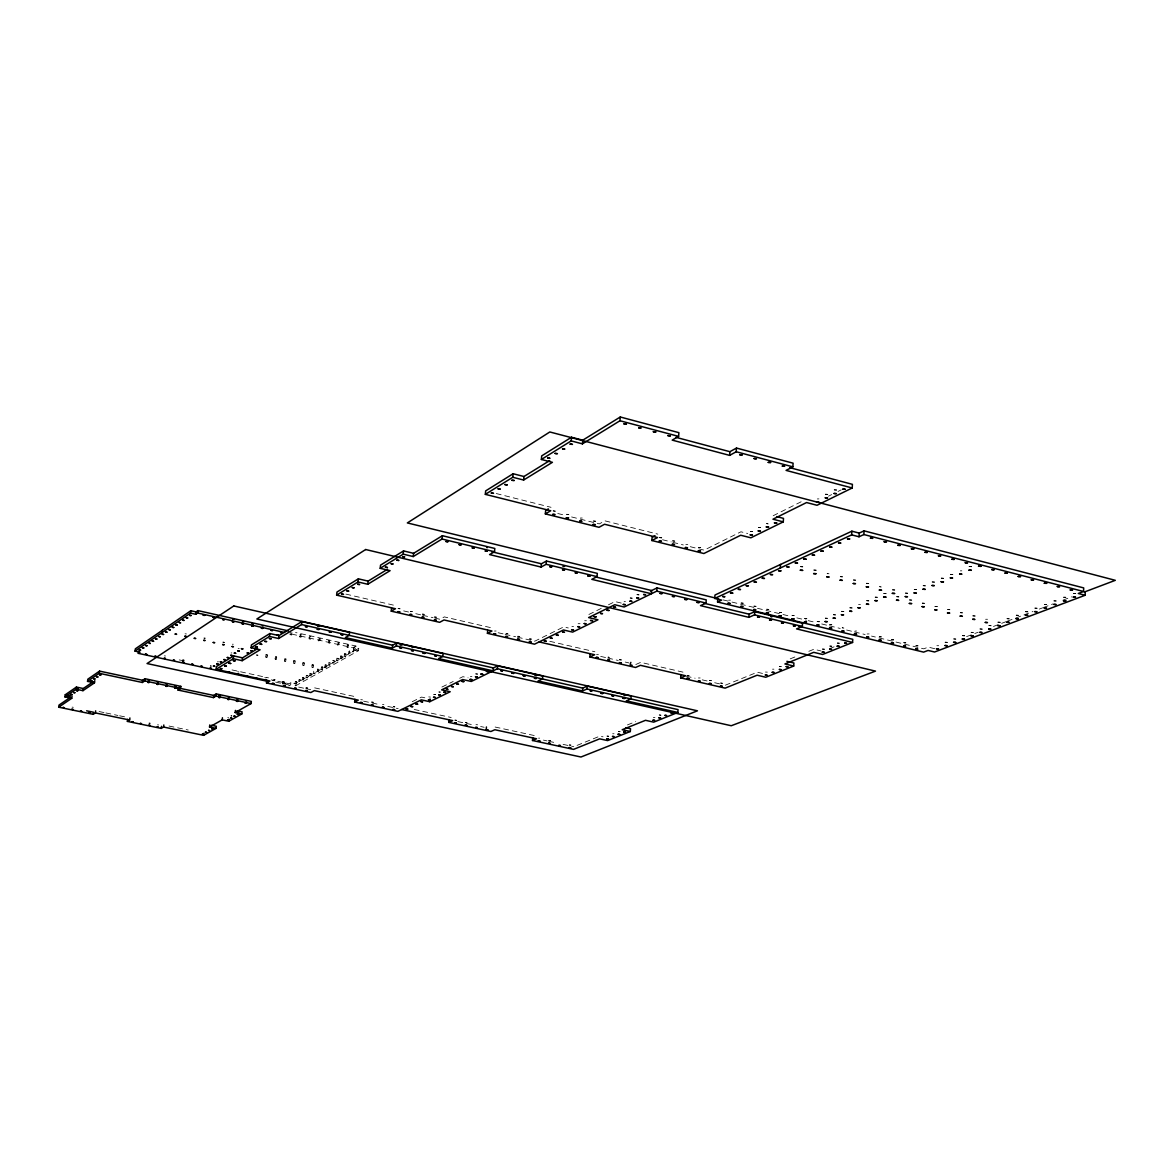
<?xml version="1.0" encoding="UTF-8"?>
<svg xmlns="http://www.w3.org/2000/svg" width="1174" height="1174" viewBox="0 0 1174 1174"><rect width="100%" height="100%" fill="white"/><g stroke="black" fill="none" stroke-linecap="round" stroke-linejoin="round"><path stroke-width="0.75" stroke-dasharray="5 3.75" d="M355.898 646.038L353.741 647.256L353.491 649.589L355.634 648.386L355.898 646.038L295.555 632.507M295.452 685.88L358.481 650.719L358.73 648.371L353.741 647.256M340.372 658.409L340.621 656.09L342.045 656.31M341.839 658.57L342.074 656.178L340.709 656.002M344.569 653.874C342.808 656.266 347.489 656.633 344.393 656.31M345.787 656.354L346.007 653.962L344.657 653.786M348.634 645.172L347.607 647.652L347.137 645.01M348.355 653.889C351.51 645.597 347.416 657.191 349.691 654.212M354.005 649.56C351.011 655.987 355.003 647.153 352.567 649.486M321.104 669.312L322.454 669.444L322.762 667.096M325.125 664.792L324.86 667.081L326.269 667.316M329.542 643.308C328.324 636.367 329.762 646.067 328.162 643.044M326.489 665.042C323.848 663.398 328.529 667.566 324.949 667.008M328.955 662.635C328.089 669.209 332.125 661.285 329.072 662.547M332.902 660.39C336.102 659.245 331.846 667.008 332.829 660.463M336.498 660.683L337.863 660.83L338.185 658.453M306.047 677.633L306.311 675.373L307.691 675.593M310.538 639.155C308.879 640.373 309.833 634.958 310.861 636.646M307.397 677.868C304.022 677.339 309.804 678.469 307.735 675.534M312.108 664.91C310.552 667.331 314.852 667.624 311.932 667.302M313.297 667.346L313.561 665.071L312.167 664.998M313.766 671.19L313.502 673.45L314.911 673.553L315.204 671.337L313.81 671.264L315.175 671.279M296.728 681.712L296.464 683.943L290.947 682.622L290.682 684.853L288.76 685.939M293.749 660.874C292.311 663.31 296.464 663.618 293.573 663.266M294.938 663.31L295.202 661.021L293.808 660.962M299.619 636.778L300.647 634.283L301.116 636.939M295.041 683.796L295.305 681.551L296.699 681.654M302.936 662.899C301.16 665.247 305.871 665.658 302.731 665.262M302.364 679.687C302.965 673.656 305.123 680.993 302.466 679.599M304.125 665.335L304.389 663.046L302.995 662.987M309.114 638.905L309.422 636.616M275.127 658.996C276.873 660.199 277.49 655.87 275.406 656.706M284.343 661.05C287.278 662.664 281.951 659.318 285.942 659.069M282.391 683.884L282.655 681.654L284.035 681.742M285.722 661.285L285.986 658.996L284.592 658.775M283.8 684.031L284.064 681.801M290.36 632.287L290.081 634.65L291.548 634.885M291.592 634.811L291.871 632.448M267.173 657.293L265.764 657.102L266.028 654.769M582.231 518.013L580.411 518.028M869.112 633.916L867.131 633.975M578.136 623.688L580.044 623.702M586.398 620.723L584.667 620.753M687.788 544.413L685.851 544.457M496.132 631.01L494.533 631.04M517.822 636.235L519.744 636.411M519.686 636.513L517.837 636.308M596.583 654.505L598.402 654.49M619.476 659.715L621.369 659.876M621.295 659.993L619.476 659.803M398.162 608.543L400.099 608.778L398.147 608.602M730.433 600.149L728.643 600.207M434.497 616.937L436.434 617.157M436.405 617.231L434.541 617.084M698.427 677.97L700.159 677.985M765.477 672.056L767.341 672.13M860.41 604.537L858.561 604.61M856.624 631.01L854.995 631.04M619.989 731.74L618.331 731.607L620.019 731.622M660.889 715.245L659.201 714.966L660.933 715.127M428.789 696.916L430.491 697.077M438.929 691.926L440.235 691.897M470.378 676.488L471.933 676.518M475.778 673.832L477.569 674.023M477.51 674.14L475.763 673.964M571.899 626.623L573.514 626.623M456.495 720.352L454.969 720.249M465.432 722.362L467.091 722.524L465.447 722.494M475.969 724.637L477.627 724.798M938.701 645.715L936.881 645.7M987.525 619.27L985.617 619.27M272.72 680.553L274.423 680.759M283.844 682.96L285.546 683.18M285.531 683.283L283.844 683.107M548.786 740.427L550.43 740.589M550.415 740.691L548.801 740.559M306.003 687.773L307.705 687.979M307.647 688.111L306.032 687.935M569.287 744.991L570.96 745.035M570.828 745.197L569.317 745.006M607.061 736.025L608.734 736.171M608.602 736.333L607.061 736.157M612.681 733.75L614.046 733.75M360.785 699.645L362.473 699.851M371.644 702.008L373.332 702.213M373.259 702.331L371.63 702.14M382.475 704.356L383.913 704.4M393.261 706.689L394.934 706.895L393.246 706.821M290.947 682.622L289.024 683.708L271.311 679.863M358.73 648.371L295.158 683.694M204.027 637.996L205.435 638.186M625.419 601.631L624.113 601.675M818.938 498.891L817.309 498.95M232.335 644.232L233.288 644.232M238.146 648.547L239.217 648.562M231.043 652.949L231.865 652.92M290.139 634.576L291.578 634.767M256.519 654.945L257.913 655.136M257.854 655.268L256.534 655.107M301.307 634.664L299.928 634.488M299.678 636.704L301.102 636.895M266.087 654.696C268.714 654.05 267.334 658.262 265.808 656.985M301.043 637.027L299.634 636.822M267.423 655.004L266.072 654.828M276.609 657.073C275.905 655.811 273.615 659.876 276.404 659.348M318.917 638.597L320.355 638.788M318.653 640.96C323.554 638.905 315.63 638.656 320.032 641.268M329.747 641.033L328.324 640.828M293.808 660.801L295.173 660.962M337.789 642.824L339.198 643M773.196 515.724L803.588 500.564M337.525 645.186C342.324 643.073 334.634 643.014 338.904 645.495M302.995 662.826L304.36 662.987M347.196 644.937L348.605 645.113M412.221 701.7L421.598 697.077L428.334 698.559M441.923 687.039L453.223 681.463M459.68 678.264L462.908 676.679L468.103 677.838M588.893 614.472L601.954 608.029M608.47 604.801L615 601.572L621.295 603.084M828.433 496.191L831.632 494.606M838.031 491.451L841.215 489.881M348.546 645.26L347.225 645.128M346.932 647.285L348.34 647.461M312.167 664.851L313.531 665.012M336.762 658.218L338.156 658.379M349.925 651.893L348.619 651.761M345.948 654.123L344.642 653.977M338.097 658.526C337.07 657.66 335.236 660.698 337.892 660.698M321.368 666.876L322.733 667.037M352.317 651.673L353.726 651.834M334.208 660.713L332.902 660.58M330.334 662.884L328.984 662.708M340.416 658.335L341.81 658.497M306.355 675.299L307.705 675.461M322.674 667.184C321.647 666.304 319.827 669.312 322.468 669.312M318.917 669.297L317.611 669.18M332.624 662.708L334.003 662.87M328.764 664.866L330.129 665.027M341.751 658.643L340.445 658.511M311.404 673.509L310.083 673.362M303.963 677.677L302.643 677.515M317.318 671.279L318.682 671.44M300.295 679.746L299.003 679.585M296.567 681.815L295.393 681.654M309.819 675.476L311.169 675.637M314.881 673.671L313.561 673.538M298.739 681.683C303.45 679.159 295.877 679.291 300.06 681.977M303.699 679.937L302.393 679.761M296.391 684.016L295.129 683.899M635.809 664.513L640.681 662.356L685.865 672.805M185.052 633.784L186.417 633.96M182.762 659.876L184.113 660.082M183.951 660.243L182.762 660.052M577.065 745.387L599.855 736.127L603.054 736.832M627.415 724.945L635.736 721.57M725.356 685.19L757.318 672.218L762.513 673.436M790.205 658.863L795.297 656.809M808.842 651.306L813.92 649.251L821.037 650.954M454.925 720.029L456.539 720.249M829.46 648.694L834.45 646.683M210.307 665.863L211.32 665.893M237.647 671.792L238.953 671.968M966.613 636.616L978.206 632.228M993.483 626.446L1006.925 621.354M1007.336 621.193L1014.189 618.595M1015.906 617.95L1022.759 615.352M1023.948 614.912L1033.047 611.463M1039.269 609.101L1042.673 607.809M1043.319 607.574L1052.902 603.95M1063.116 600.075L1071.627 596.847M961.829 570.828L960.332 570.857M264.766 677.677L266.072 677.853M149.054 723.096L150.257 723.243L149.025 723.213M273.762 679.629L275.068 679.79M274.995 679.951L273.777 679.805M157.492 724.842L158.622 724.945M283.961 681.889L282.714 681.727M282.464 683.796L283.536 683.855M772.521 669.18L773.915 669.18M231.014 715.788L231.85 715.788M227.785 717.607L228.563 717.607M72.113 707.13L73.316 707.306M538.572 738.153L539.614 738.153M295.041 685.322L295.951 685.322M828.991 573.793L827.098 573.352L827.802 573.793M164.36 655.855L165.519 655.987M881.307 587L879.531 586.56L880.295 587M609.599 657.44L608.103 657.014L608.778 657.44M843.886 628.075L842.184 627.664L843.035 628.09M768.251 523.898L766.534 523.457L767.356 523.898M440.177 692.322L438.959 692.073M211.261 666.23L210.307 666.025M231.821 716.111L231.029 715.949M204.804 638.363L204.041 638.157M99.086 711.547L104.222 712.603M105.924 712.956L117.914 715.45M119.631 715.802L124.767 716.859M169.041 726.046L188.207 730.023M232.041 669.928L268.479 677.838M314.661 687.861L356.808 697.004M414.217 709.478L451.168 717.49M495.12 727.029L536.797 736.083M179.27 659.905L184.567 661.05M275.67 682.109L289.861 685.176M298.724 687.098L304.051 688.258M305.827 688.639L311.139 689.784M363.573 701.142L379.143 704.517M387.787 706.396L398.162 708.641M457.845 721.57L473.621 724.989M480.636 726.515L484.143 727.278M543.445 740.119L547.025 740.897M548.801 741.278L554.157 742.452M563.094 744.375L573.807 746.708M291.724 634.077L355.634 648.386M353.491 649.589L358.481 650.719M403.68 610.906L408.875 612.094M415.787 613.694L420.967 614.897M422.699 615.293L433.074 617.685M434.806 618.082L439.986 619.285L444.33 616.908L492.2 627.987M498.172 632.727L503.411 633.931M505.158 634.342L515.621 636.748M517.352 637.159L534.801 641.18L563.711 626.901L568.304 627.973M600.677 656.398L605.945 657.616M607.706 658.027L618.243 660.463M625.272 662.077L628.794 662.884M686.218 676.151L695.111 678.205M702.228 679.849L707.57 681.081M714.673 682.725L720.014 683.958M345.89 594.117L395.799 605.667M549.799 641.312L594.88 651.746M934.695 648.694L928.238 647.123L923.762 648.826L871.534 636.088M723.111 599.899L730.199 601.631M731.974 602.071L790.498 616.335M796.838 617.876L806.45 620.224M808.226 620.65L815.314 622.381M821.727 623.952L827.743 625.419M829.519 625.845L840.188 628.442M846.63 630.012L852.632 631.48M854.423 631.92L865.091 634.518M557.767 513.493L564.694 515.225M571.621 516.956L578.547 518.688M580.279 519.128L599.312 523.898L604.859 520.83L657.822 534.141M662.518 539.732L671.19 541.904M672.922 542.344L683.312 544.956M690.253 546.688L704.121 550.166L740.955 531.793L747.721 533.524M496.279 493.55L551.032 507.315M217.322 661.857L218.511 661.798M653.316 717.593L654.945 717.534M1007.028 618.727L1009.302 618.845L1007.057 618.669M1016.229 615.235L1018.504 615.337L1016.258 615.176M1025.504 611.713L1027.793 611.815L1025.504 611.713M1034.881 608.147L1037.185 608.249L1034.925 608.073M741.117 603.04L743.318 603.216L741.161 602.981M1044.361 604.551L1046.68 604.61L1044.361 604.551M750.45 531.44L752.695 531.602L750.465 531.396M1053.929 600.912L1056.262 600.985L1053.944 600.868M753.928 606.166L756.115 606.342L753.943 606.136M758.448 527.464L760.708 527.64L758.492 527.39M1063.585 597.243L1065.933 597.302L1063.6 597.199M766.681 609.277L768.867 609.453L766.754 609.189M1073.359 593.53L1075.722 593.589L1073.359 593.53M779.389 612.373L781.561 612.549L779.419 612.314M792.039 615.469L794.226 615.602L792.083 615.396M800.551 566.704L802.855 566.851L800.595 566.646M310.024 673.289C309.026 679.761 313.311 671.968 310.083 673.216M317.523 669.063C316.51 675.564 320.825 667.801 317.611 668.989M804.645 618.537L806.817 618.683L804.645 618.537M813.846 570.05L816.15 570.197L813.846 570.05M825.454 494.239L827.817 494.386L825.469 494.21M834.23 489.896L836.607 490.028L834.23 489.896M817.207 621.604L819.379 621.736L817.207 621.604M825.293 618.199L827.479 618.331L825.307 618.155M822.431 649.075L824.427 649.207L822.431 649.075M553.159 510.939L555.375 511.189L553.233 510.851M829.71 624.656L831.882 624.788L829.754 624.597M833.408 614.765L835.609 614.912L833.452 614.706M829.842 646.082L831.852 646.214L829.871 646.023M840.276 576.713L842.565 576.845L840.32 576.639M841.597 611.316L843.812 611.449L841.597 611.316M837.311 643.073L839.322 643.191L837.311 643.073M566.646 514.329L568.862 514.535L566.66 514.285M853.41 580.015L855.699 580.161L853.425 579.985M849.873 607.824L852.089 607.971L849.873 607.824M866.485 583.317L868.775 583.449L866.529 583.243M866.661 600.75L868.907 600.883L866.706 600.677M593.442 521.051L595.658 521.256L593.486 520.977M875.188 597.155L877.448 597.287L875.202 597.111M883.787 593.516L886.062 593.662L883.787 593.516M879.267 636.748L881.425 636.88L879.282 636.719M892.489 589.862L894.764 589.994L892.489 589.862M896.672 596.759L898.932 596.891L896.716 596.686M891.536 639.742L893.693 639.874L891.536 639.742M905.418 593.105L907.693 593.252L905.433 593.075M909.498 599.973L911.758 600.105L909.512 599.929M914.238 589.436L916.527 589.568L914.267 589.392M903.76 642.721L905.917 642.868L903.789 642.692M923.16 585.709L925.464 585.855L923.204 585.65M922.265 603.172L924.525 603.319L922.324 603.113M630.233 598.006L632.272 598.197L630.247 597.977M915.94 645.7L918.097 645.832L915.999 645.641M932.171 581.966L934.489 582.099L932.171 581.966M637.012 594.675L639.067 594.866L637.056 594.616M941.269 578.166L943.602 578.312L941.284 578.136M934.988 606.371L937.248 606.503L934.988 606.371M659.539 537.633L661.74 537.839L659.539 537.633M950.47 574.335L952.804 574.482L950.47 574.335M947.667 609.541L949.913 609.688L947.712 609.482M672.614 540.906L674.801 541.111L672.629 540.876M945.143 642.222L947.315 642.354L945.143 642.222M969.137 566.558L971.514 566.69L969.137 566.558M960.288 612.711L962.533 612.857L960.303 612.681M953.728 638.949L955.915 639.096L953.758 638.92M962.401 635.662L964.602 635.794L962.401 635.662M972.864 615.866L975.11 616.012L972.864 615.866M698.589 547.422L700.761 547.627L698.603 547.392M971.162 632.331L973.363 632.478L971.177 632.302M979.996 628.971L982.212 629.117L979.996 628.971M988.919 625.581L991.149 625.727L988.978 625.522M997.944 622.161L1000.189 622.293L997.944 622.161M779.36 666.45L781.282 666.641L779.404 666.406M506.053 633.476L507.96 633.711L506.111 633.432M529.577 638.92L531.484 639.126L529.606 638.891M410.328 611.331L412.25 611.595L410.328 611.331M422.449 614.119L424.372 614.369L422.479 614.105M687.274 675.358L689.138 675.534L687.304 675.343M709.566 680.509L711.429 680.685L709.595 680.494M720.66 683.077L722.509 683.312L720.719 683.033M433.866 694.406L435.569 694.612L433.866 694.406M222.957 642.149L224.337 642.354L222.957 642.149"/><path stroke-width="1.5" d="M1085.246 591.696L1085.143 595.262L1078.29 593.486L1083.573 591.491L1083.69 587.91L864.064 530.853L859.221 533.099L851.869 531.191L714.966 595.027L714.731 598.432L721.628 600.119L717.549 601.998L717.798 598.608M786.888 661.344L793.903 663.002L793.712 666.04L784.936 663.97L813.743 652.333L822.622 654.461L852.573 642.457L852.75 639.316L798.511 626.168M714.731 598.432L851.664 534.874L859.016 536.767L859.221 533.099M859.016 536.767L863.859 534.537L864.064 530.853M776.63 516.604L783.498 518.38L783.263 521.872L772.976 519.216L806.567 502.545L817.031 505.275L852.207 487.988L852.412 484.348L789.794 467.663M851.664 534.874L851.869 531.191M852.573 642.457L796.574 628.897L802.341 626.461L802.532 623.291L754.735 611.669L749.1 614.178L704.18 603.275M780.314 567.996L780.534 564.459M852.207 487.988L786.081 470.392L792.861 466.856L793.096 463.187L736.48 448.057L729.89 451.697L675.96 437.33M650.499 591.094L657.014 587.91L706.234 599.87L706 603.084L700.496 605.637L748.88 617.348L749.1 614.178M748.88 617.348L754.53 614.853L754.735 611.669M549.711 460.604L523.956 476.512L513.111 473.738L485.669 490.893L485.332 494.357L512.774 477.275L523.633 480.034L552.411 462.321L541.375 459.474L541.698 455.879L571.518 437.242L582.744 440.191L620.283 416.99L678.895 432.663L678.601 436.39L672.203 440.118L729.626 455.38L729.89 451.697M729.626 455.38L736.23 451.755L736.48 448.057M625.669 727.689L630.526 728.761L630.306 731.505L622.205 729.714L645.509 720.308L653.698 722.142L677.853 712.457L678.058 709.624L587 688.977L582.465 690.972L538.074 680.979L542.476 678.939L542.74 676.033L497.659 665.849L492.757 668.241M793.712 666.04L765.786 677.237L757.127 675.211L725.15 688.125L680.671 677.868L680.891 674.918M487.724 630.306L487.43 633.329L534.522 644.188L563.447 629.968L572.633 632.111L597.948 619.784L588.629 617.583L614.736 604.742L624.186 607.002L656.765 591.138L657.014 587.91M630.673 665.276C635.163 664.822 628.09 667.61 630.864 662.356M783.263 521.872L750.861 537.809L740.721 535.241L703.872 553.526L651.864 540.524L652.128 537.134L654.975 535.638M541.375 459.474L571.195 440.91L582.421 443.86L619.975 420.747L620.283 416.99M582.465 690.972L582.715 688.111L587.235 686.1L631.157 696.035L630.922 698.897L626.3 700.849L677.853 712.457M587 688.977L587.235 686.1M680.671 677.868L685.645 675.769L640.446 665.32L635.574 667.478L589.876 656.941L590.126 653.962M595.6 576.948L651.643 590.537L651.394 593.75L591.828 579.34L597.038 576.639L597.317 573.382L546.453 561.025L541.39 563.784L491.686 551.736M582.421 443.86L582.744 440.191M630.306 731.505L607.633 740.589L599.635 738.842L573.572 749.379L532.497 740.486L532.732 737.8M571.195 440.91L571.518 437.242M651.864 540.524L657.557 537.545L604.566 524.25L599.019 527.302L545.338 513.889L545.661 510.455L548.346 508.885M387.449 569.287L368.108 581.115L358.363 578.841L336.967 592.048L336.615 595.145L358.011 581.981L367.755 584.256L390.091 570.667L380.2 568.319L380.537 565.134L403.548 550.914L413.6 553.321L442.393 535.711L494.826 548.463L494.503 551.751L489.587 554.583L541.097 567.057L541.39 563.784M541.097 567.057L546.159 564.298L546.453 561.025M486.432 726.955L486.227 729.758L487.856 729.89M512.774 477.275L513.111 473.738M354.93 699.278L354.621 702.023L397.883 711.371L421.319 699.851L429.743 701.7L450.185 691.735L441.644 689.857L462.629 679.541L471.288 681.463L497.38 668.754L497.659 665.849M523.633 480.034L523.956 476.512M532.497 740.486L536.547 738.769L494.87 729.744L490.908 731.49L448.806 722.392L449.07 719.677M429.743 701.7L430.022 698.926M380.2 568.319L403.21 554.157L413.248 556.564L442.055 539.027L442.393 535.711M413.248 556.564L413.6 553.321M487.43 633.329L491.906 631.01L444.021 619.96L439.678 622.323L391.25 611.155L391.588 608.103M392.292 648.151L392.6 645.216L396.636 643L443.068 653.507L442.774 656.427L438.606 658.585L493.08 670.853L493.359 667.947L396.328 645.949L392.292 648.151L345.347 637.57L349.25 635.325L349.588 632.36L301.879 621.574L278.972 635.589L269.829 633.549L251.441 644.908L251.089 647.784L260.1 649.78L242.196 660.683L233.303 658.731L216.075 669.327L216.427 666.538L233.655 655.899L242.534 657.851L257.473 648.723M403.21 554.157L403.548 550.914M396.328 645.949L396.636 643M367.755 584.256L368.108 581.115M358.011 581.981L358.363 578.841M251.089 647.784L269.477 636.469L278.62 638.509L301.542 624.553L301.879 621.574M269.477 636.469L269.829 633.549M354.621 702.023L358.261 700.144L314.353 690.62L310.831 692.543L266.483 682.945L266.806 680.186M278.62 638.509L278.972 635.589M209.779 724.93L209.53 727.014L222.194 719.867L228.783 721.247L241.829 713.939L242.079 711.811L237.089 710.754M235.416 710.402L235.167 712.545L251.06 703.564L251.324 701.392L216.251 693.907L213.712 695.419L144.74 680.92L142.347 682.476L99.262 673.304L87.536 681.36L87.845 679.188L99.555 671.117L142.641 680.289L145.033 678.733L180.811 686.364L180.532 688.551L178.066 690.063L178.345 687.891L180.811 686.364M233.303 658.731L233.655 655.899M228.783 721.247L229.047 719.134M242.196 660.683L242.534 657.851M178.066 690.063L213.433 697.591L213.712 695.419M213.433 697.591L215.972 696.094L216.251 693.907M127.672 719.31L127.394 721.394L161.249 728.394L163.553 727.044L203.616 735.335L216.045 728.379L216.31 726.28L211.423 725.268M222.194 719.867L222.444 717.754M203.616 735.335L203.88 733.266M190.804 610.744L135.348 648.84L135.039 651.115L190.496 613.122L190.804 610.744L196.029 611.903L197.936 610.612L288.452 630.908M190.496 613.122L195.735 614.296L196.029 611.903M195.735 614.296L197.643 613.004L197.936 610.612M161.249 728.394L161.528 726.324M163.553 727.044L163.817 724.96M162.012 632.639L162.32 630.321M267.496 681.331L138.327 653.36L138.62 651.086M127.394 721.394L129.624 720.014L129.903 717.93M142.347 682.476L142.641 680.289M144.74 680.92L145.033 678.733M93.348 681.639L83.281 688.522L76.413 687.069L65.26 694.759L64.952 696.886L76.105 689.226L82.972 690.664L94.478 682.828L94.786 680.656M70.601 697.165L58.994 705.09L58.7 707.188L93.216 714.32L93.494 712.236L86.597 710.813M99.262 673.304L99.555 671.117M93.216 714.32L95.373 712.926L95.652 710.828M58.7 707.188L71.746 698.31L72.04 696.182M76.105 689.226L76.413 687.069M82.972 690.664L83.281 688.522M781.033 669.723L779.184 669.444L781.092 669.62M556.403 635.119L558.354 635.31M558.34 635.369L556.403 635.178M607.794 660.052L609.688 660.214L607.809 660.14M621.105 662.928L619.27 662.65L621.134 662.855M399.688 611.933L397.825 611.654L399.776 611.845M409.99 614.398L411.942 614.618L409.99 614.486M436.112 620.166L434.175 620.033L436.126 620.195M699.998 681.184L698.207 680.92L700.086 681.067M423.095 653.111L424.944 653.346M772.199 672.379L774.121 672.423L772.184 672.32M260.129 644.13L261.963 644.35L260.144 644.232M536.503 675.637L534.801 675.299M534.449 678.249L536.269 678.425M266.542 641.62L264.722 641.386L266.571 641.532M269.36 638.539L271.223 638.685M536.18 678.557L534.434 678.323M271.179 638.773L269.433 638.612M307.162 626.755L305.284 626.623L307.177 626.784M317.596 626.285L319.255 626.329M317.259 629.249L319.123 629.484L317.259 629.352M331.024 632.243L329.16 632.008L331.039 632.17M591.755 691.09L590.052 690.796L591.857 690.958M601.059 693.276L602.864 693.452M602.761 693.585L601.117 693.423M612.036 695.742L613.826 695.991L612.036 695.844M622.983 698.222L624.773 698.354M624.744 698.486L623.027 698.369M623.79 731.93L625.507 732.077L623.834 732.077M411.502 650.499L413.336 650.719M413.292 650.822L411.472 650.601M652.979 720.19L654.725 720.337L653.023 720.337M658.952 717.784L660.713 717.93L658.996 717.93M671.058 712.926L672.819 713.073M672.79 713.19L671.088 713.073M410.973 706.425L412.676 706.616M407.745 709.125L406.116 708.964M412.661 706.704L410.973 706.543M428.495 699.689L430.227 699.88M433.558 697.224L435.29 697.4L433.544 697.312M430.124 700.027L428.495 699.807M438.65 694.729L440.397 694.92M440.353 695.023L438.68 694.876M462.072 681.36L463.847 681.551M463.833 681.654L462.072 681.492M470.099 679.35L471.889 679.541M475.499 676.708L477.29 676.899M471.772 679.687L470.099 679.467M477.231 677.016L475.485 676.826M454.602 722.788L456.26 722.935M456.172 723.096L454.617 722.92M220.374 668.52L222.121 668.754L220.389 668.666M224.66 665.893L226.406 666.128M233.318 660.58L235.079 660.815M226.347 666.245L224.704 666.069M234.947 660.962L233.333 660.727M475.705 727.352L477.363 727.498M477.26 727.66L475.719 727.484M486.212 729.626L487.856 729.773M138.327 653.36L140.029 652.201L135.039 651.115M272.383 683.327L274.085 683.532M274.041 683.664L272.397 683.459M283.521 685.733L285.223 685.939M285.179 686.071L283.506 685.851M294.615 688.14L296.318 688.346M296.274 688.478L294.659 688.302M548.552 743.113L550.195 743.274L548.552 743.245M305.68 690.532L307.383 690.738L305.68 690.664M558.839 745.343L560.482 745.49M560.365 745.651L558.839 745.461M569.082 747.559L570.725 747.706M570.681 747.838L569.082 747.691M606.841 738.74L608.514 738.901M608.455 739.018L606.87 738.886M618.111 734.205L619.799 734.366M619.769 734.469L618.082 734.308M360.491 702.39L362.179 702.595M362.12 702.727L360.506 702.551M372.892 705.104L371.322 704.855L373.038 704.943M189.762 615.352L191.23 615.543L189.762 615.499M172.343 627.254L173.781 627.444M545.338 513.889L550.723 510.749L485.332 494.357M383.795 707.408L382.137 707.188L383.854 707.291M173.737 627.576L172.329 627.371M203.205 615.103L204.672 615.308M204.643 615.425L203.234 615.279M266.483 682.945L269.888 680.993L216.075 669.327M391.25 611.155L395.462 608.734L336.615 595.145M392.967 709.419L394.64 709.624M394.581 709.742L392.982 709.58M212.978 617.289L214.431 617.495M214.372 617.627L212.964 617.436M406.101 708.803L407.789 709.008M222.708 619.476L224.161 619.667M224.117 619.813L222.708 619.623M194.238 638.216L195.662 638.407M195.53 638.568L194.268 638.377M232.716 619.27L233.817 619.285M232.423 621.648L233.875 621.838M233.817 621.985L232.408 621.794M203.733 640.314L205.142 640.505L203.704 640.432M213.198 642.398L214.607 642.589M214.548 642.721L213.213 642.56M251.764 625.977L253.217 626.182L251.75 626.124M222.634 644.482L224.043 644.673M223.985 644.79L222.649 644.643M261.406 628.134L262.844 628.325M262.785 628.472L261.406 628.31M271.003 630.291L272.456 630.482M272.383 630.614L271.018 630.453M241.448 648.62L242.857 648.811M237.852 650.851L239.261 651.027M234.301 653.052L235.695 653.243M230.764 655.239L232.158 655.43M242.798 648.943L241.433 648.752M239.203 651.159L237.911 651.027M235.636 653.36L234.316 653.214M232.026 655.576L230.75 655.386M280.586 632.434L282.024 632.625L280.542 632.551M276.756 634.782L278.194 634.973M278.047 635.134L276.756 634.943M254.435 648.459L255.33 648.43M250.81 650.689L252.219 650.88M247.2 652.905L248.595 653.082M255.815 648.767L254.42 648.591M252.161 650.998L250.825 650.851M248.536 653.214L247.171 653.008M562.918 566.396L564.577 566.44M448.806 722.392L452.665 720.601L401.625 709.536M589.876 656.941L594.631 654.74L539.13 641.929M424.812 653.478L423.08 653.214M168.968 629.572L170.362 629.778M165.578 631.876L166.972 632.096M170.201 629.939L168.939 629.719M162.203 634.18L163.597 634.386M166.899 632.228L165.519 632.008M163.553 634.518L162.173 634.342M155.526 638.744L156.92 638.949M160.178 636.822L158.813 636.601L160.251 636.675M152.224 641.004L153.618 641.195M156.846 639.096L155.54 638.92M153.545 641.342L152.209 641.151M150.301 643.425L148.951 643.235L150.331 643.44M142.45 647.681L143.83 647.872M146.911 645.832L145.649 645.597L147.073 645.671M175.205 634.004L176.599 634.209M143.756 648.019L142.406 647.799M176.438 634.386L175.175 634.165M140.528 650.22L139.192 650L140.601 650.073M185.976 636.484L184.7 636.235L186.138 636.308M145.415 654.109L146.765 654.3M146.691 654.446L145.371 654.226M99.555 674.683L100.861 674.874M96.591 676.708L97.912 676.899M100.803 675.006L99.599 674.874M93.671 678.719L94.977 678.91M97.882 677.016L96.561 676.826M90.75 680.729L92.056 680.92M94.947 679.027L93.626 678.836M91.998 681.037L90.809 680.905M156.025 656.442L154.675 656.251L156.069 656.325M76.442 690.532L77.719 690.723M73.624 692.469L74.901 692.645M77.689 690.84L76.457 690.694M74.857 692.777L73.654 692.616M165.27 658.467L163.949 658.262L165.343 658.335M148.056 680.069L149.377 680.26M191.685 664.132L193.035 664.337L191.685 664.293M147.777 682.255L149.083 682.446M148.937 682.593L147.748 682.402M200.871 666.128L202.207 666.318M202.133 666.45L200.871 666.289M227.272 657.411L228.637 657.616M228.548 657.748L227.272 657.587M220.316 661.725L221.681 661.916M216.867 663.868L218.232 664.058M221.593 662.063L220.286 661.872M213.448 665.981L214.798 666.186L213.419 666.128M218.144 664.191L216.838 664M210.029 668.109L211.364 668.299M165.681 686.071L166.972 686.247M211.291 668.432L210.029 668.27M166.913 686.394L165.725 686.247M176.115 686.1L174.911 685.777L176.173 685.954M219.171 670.09L220.492 670.266M174.603 687.979L175.88 688.14M220.418 670.413L219.186 670.266M175.836 688.287L174.632 688.155M229.576 672.218L228.27 672.056L229.59 672.232M237.368 674.037L238.689 674.199M238.615 674.36L237.383 674.214M246.437 675.989L247.743 676.165M247.67 676.327L246.423 676.151M1084.453 591.99L1115.3 580.323L549.814 431.973L407.349 522.929L718.576 598.799M255.477 677.956L256.783 678.132M256.754 678.264L255.433 678.088M1085.143 595.262L934.548 652.01L928.076 650.44L923.615 652.128L717.549 601.998M219.142 695.213L220.418 695.39M220.286 695.551L219.112 695.36M264.502 679.907L265.808 680.084M218.878 697.4L220.154 697.561L218.907 697.561M265.735 680.23L264.517 680.098M148.775 725.165L149.993 725.327M149.978 725.444L148.79 725.312M227.668 699.264L228.945 699.425M228.871 699.572L227.653 699.411M236.693 698.956L237.97 699.132M236.429 701.127L237.706 701.304M237.676 701.421L236.458 701.304M245.175 702.991L246.452 703.153M246.379 703.299L245.146 703.123M237.544 712.104L238.792 712.266M237.28 714.232L238.527 714.408L237.265 714.379M234.008 716.081L235.255 716.243L233.964 716.199M228.695 720.014L227.507 719.867L228.754 719.882M211.643 728.643L212.861 728.805M212.802 728.937L211.672 728.805M205.421 732.136L206.624 732.297M206.58 732.429L205.45 732.297M203.41 734.176L202.368 733.867L203.542 734.029M253.364 623.966L252.058 623.599L252.762 623.981M70.866 694.362L72.113 694.568M72.025 694.7L70.822 694.509M71.819 709.228L73.023 709.404M72.964 709.551L71.79 709.36M80.448 711.018L81.652 711.195M81.593 711.327L80.419 711.151M89.063 712.794L90.266 712.97L89.033 712.941M131.84 721.643L133.029 721.819M132.956 721.951L131.796 721.775M166.077 683.855L167.251 684.06M412.059 647.461L412.852 647.461M157.228 681.933L158.02 682.329M228.152 697.048L229.209 697.253M245.66 700.775L246.716 700.995M623.937 695.213L624.994 695.507M770.746 616.599L771.802 616.922M486.594 547.524L487.327 547.671M262.389 625.698L263.137 625.962M64.952 696.886L71.746 698.31M209.53 727.014L216.045 728.379M95.373 712.926L129.624 720.014M65.26 694.759L70.352 695.83M87.536 681.36L94.478 682.828M235.167 712.545L241.829 713.939M215.972 696.094L251.06 703.564M197.643 613.004L284.622 632.478M301.542 624.553L392.6 645.216M497.38 668.754L582.715 688.111M442.055 539.027L494.503 551.751M546.159 564.298L597.038 576.639M656.765 591.138L706 603.084M754.53 614.853L802.341 626.461M863.859 534.537L1083.573 591.491M619.975 420.747L678.601 436.39M736.23 451.755L792.861 466.856M243.854 621.633L242.446 621.633M400.202 645.098L401.978 645.098M1004.988 573.088L1007.38 573.191L1005.003 573.044M1006.896 622.176L1009.17 622.279L1006.91 622.132M1016.097 618.698L1018.372 618.801L1016.097 618.654M1018.151 576.493L1020.529 576.595L1018.151 576.493M722.758 596.568L724.96 596.73L722.773 596.524M1025.372 615.176L1027.676 615.293L1025.372 615.176M728.041 603.304L730.228 603.465L728.071 603.231M1031.242 579.883L1033.634 579.985L1031.256 579.839M730.492 592.973L732.723 593.149L730.492 592.973M445.944 541.508L448.072 541.742L445.959 541.478M1034.764 611.639L1037.068 611.742L1034.778 611.595M739.855 454.822L742.291 454.998L739.869 454.778M738.314 589.363L740.545 589.539L738.343 589.289M740.897 606.43L743.083 606.606L740.926 606.371M1044.288 583.258L1046.665 583.317L1044.288 583.258M1044.229 608.059L1046.548 608.161L1044.244 608.015M459.093 544.692L461.221 544.927L459.122 544.633M746.209 585.709L748.454 585.885L746.238 585.635M750.215 534.874L752.461 535.051L750.23 534.845M754.06 458.608L756.496 458.785L754.104 458.52M1053.812 604.434L1056.145 604.537L1053.841 604.361M754.178 582.011L756.438 582.187L754.192 581.981M758.213 530.927L760.473 531.103L758.228 530.897M753.708 609.541L755.895 609.717L753.737 609.482M1057.275 586.618L1059.652 586.721L1057.319 586.545M472.197 547.876L474.311 548.111L472.212 547.847M757.553 617.098L759.607 617.26L757.568 617.069M768.207 462.38L770.628 462.512L768.207 462.38M762.234 578.283L764.509 578.459L762.278 578.21M1063.468 600.78L1065.816 600.839L1063.468 600.78M766.299 526.935L768.574 527.067L766.299 526.935M1070.204 589.964L1072.581 590.038L1070.248 589.891M766.461 612.652L768.647 612.828L766.475 612.623M770.364 574.512L772.653 574.688L770.408 574.453M774.458 522.9L776.748 523.046L774.458 522.9M1073.241 597.082L1075.604 597.155L1073.285 597.008M769.542 620.004L771.597 620.166L769.572 619.945M485.244 551.032L487.357 551.266L485.273 550.973M782.295 466.122L784.716 466.298L782.339 466.049M491.275 493.065L493.52 493.315L491.304 492.992M778.582 570.711L780.886 570.857L778.582 570.711M498.069 488.839L500.344 489.088L498.114 488.78M779.169 615.748L781.356 615.88L779.184 615.719M781.488 622.895L783.542 623.027L781.502 622.866M786.888 566.866L789.192 567.042L786.932 566.793M504.937 484.583L507.212 484.833L504.937 484.583M511.879 480.283L514.168 480.489L511.879 480.283M795.282 562.977L797.601 563.124L795.297 562.948M791.834 618.83L794.006 618.962L791.834 618.83M793.389 625.786L795.444 625.918L793.404 625.757M800.33 570.241L802.634 570.388L800.33 570.241M803.75 559.059L806.083 559.206L803.75 559.059M816.561 502.12L818.909 502.252L816.561 502.12M804.439 621.897L806.611 622.044L804.454 621.868M812.305 555.097L814.653 555.229L812.32 555.053M813.626 573.587L815.93 573.719L813.626 573.587M825.249 497.835L827.611 497.967L825.293 497.761M820.964 551.09L823.326 551.237L820.964 551.09M547.671 458.065L550.019 458.315L547.715 457.977M834.01 493.506L836.402 493.638L834.068 493.432M817.001 624.964L819.173 625.096L817.045 624.891M829.71 547.04L832.072 547.187L829.754 546.967M826.878 576.918L829.182 577.05L826.922 576.845M555.067 453.472L557.43 453.692L555.111 453.399M842.888 489.132L845.28 489.264L842.903 489.088M825.087 621.56L827.274 621.706L825.102 621.53M822.255 652.172L824.251 652.304L822.255 652.172M838.544 542.946L840.922 543.092L838.559 542.916M552.851 514.373L555.067 514.579L552.866 514.344M562.522 448.85L564.914 449.055L562.551 448.806M829.519 628.002L831.691 628.149L829.519 628.002M833.202 618.155L835.404 618.302L833.246 618.096M549.755 566.675L551.853 566.881L549.77 566.646M829.651 649.193L831.662 649.325L829.666 649.163M840.07 580.22L842.36 580.367L840.085 580.191M570.08 444.154L572.472 444.374L570.124 444.08M847.467 538.822L849.873 538.954L847.481 538.778M841.406 614.721L843.622 614.853L841.42 614.677M837.121 646.184L839.146 646.316L837.121 646.184M566.338 517.749L568.554 517.954L566.338 517.749M841.978 631.04L844.15 631.172L841.993 631.01M562.507 569.772L564.606 569.977L562.522 569.742M853.204 583.522L855.508 583.669L853.249 583.463M849.683 611.243L851.898 611.375L849.697 611.214M844.664 643.147L846.703 643.279L844.708 643.103M579.78 521.124L581.996 521.329L579.795 521.08M858.033 607.736L860.278 607.868L858.047 607.706M870.418 538.206L872.825 538.338L870.462 538.132M854.393 634.063L856.565 634.195L854.393 634.063M575.216 572.853L577.314 573.044L575.26 572.795M866.295 586.809L868.584 586.956L866.339 586.751M866.471 604.184L868.731 604.331L866.5 604.155M571.591 629.748L573.558 629.924L571.606 629.719M593.149 524.47L595.365 524.675L593.178 524.426M884.125 541.757L886.546 541.889L884.154 541.713M866.764 637.071L868.936 637.218L866.808 637.012M874.997 600.618L877.257 600.75L875.026 600.574M577.857 626.681L579.824 626.872L577.887 626.637M587.881 575.92L589.979 576.126L587.881 575.92M879.326 590.082L881.615 590.228L879.341 590.052M623.966 423.902L626.432 424.122L623.996 423.858M584.168 623.599L586.149 623.776L584.241 623.511M883.611 596.994L885.886 597.14L883.611 596.994M897.787 545.294L900.194 545.426L897.787 545.294M879.091 640.079L881.248 640.212L879.106 640.05M590.537 620.474L592.532 620.664L590.537 620.474M892.313 593.354L894.588 593.486L892.313 593.354M594.073 616.658L596.069 616.849L594.073 616.658M638.685 427.82L641.136 428.04L638.7 427.776M896.496 600.222L898.756 600.369L896.54 600.163M600.545 613.474L602.556 613.664L600.589 613.43M911.391 548.816L913.798 548.948L911.391 548.816M891.374 643.058L893.531 643.205L891.374 643.058M607.075 610.275L609.086 610.465L607.075 610.275M905.242 596.597L907.517 596.744L905.257 596.568M653.331 431.724L655.767 431.944L653.331 431.724M613.664 607.046L615.69 607.237L613.679 607.017M909.322 603.436L911.582 603.583L909.322 603.436M914.062 592.929L916.366 593.075L914.091 592.899M924.936 552.308L927.328 552.455L924.951 552.279M903.598 646.038L905.756 646.184L903.642 645.979M623.247 604.478L625.287 604.669L623.291 604.419M922.984 589.231L925.288 589.377L923.013 589.201M341.59 594.147L343.571 594.396L341.634 594.103M667.903 435.613L670.354 435.833L667.903 435.613M922.104 606.635L924.364 606.782L922.118 606.606M629.983 601.191L632.023 601.382L629.998 601.161M938.422 555.801L940.814 555.948L938.466 555.728M346.902 590.889L348.883 591.138L346.917 590.874M915.779 649.002L917.936 649.149L915.808 648.973M931.995 585.503L934.313 585.635L932.024 585.459M352.259 587.602L354.24 587.851L352.273 587.587M636.763 597.874L638.817 598.065L636.778 597.845M941.108 581.717L943.441 581.864L941.108 581.717M357.659 584.285L359.655 584.535L357.703 584.241M643.616 594.528L645.671 594.719L643.631 594.499M934.827 609.82L937.087 609.966L934.886 609.761M659.274 541.023L661.476 541.214L659.333 540.95M951.85 559.279L954.242 559.426L951.909 559.206M950.309 577.902L952.642 578.048L950.353 577.828M936.485 648.767L938.642 648.914L936.5 648.738M947.506 612.989L949.766 613.136L947.521 612.96M959.598 574.057L961.961 574.189L959.657 573.983M672.35 544.281L674.536 544.487L672.364 544.252M660.067 593.428L662.136 593.618L660.082 593.398M965.219 562.742L967.611 562.889L965.248 562.713M944.997 645.553L947.169 645.7L945.041 645.495M968.99 570.153L971.353 570.3L968.99 570.153M385.424 567.247L387.479 567.497L385.468 567.189M960.141 616.159L962.386 616.291L960.185 616.086M391.133 563.74L393.187 564.004L391.147 563.711M685.367 547.539L687.553 547.744L685.381 547.51M953.582 642.31L955.768 642.442L953.582 642.31M672.409 596.421L674.478 596.612L672.453 596.363M978.544 566.191L980.921 566.338L978.544 566.191M396.9 560.203L398.969 560.468L396.915 560.174M962.254 639.023L964.456 639.17L962.254 639.023M402.711 556.637L404.781 556.902L402.726 556.608M972.718 619.3L974.963 619.446L972.732 619.27M698.339 550.797L700.511 550.988L698.339 550.797M684.706 599.4L686.775 599.591L684.706 599.4M991.795 569.625L994.187 569.772L991.825 569.595M971.015 635.721L973.217 635.853L971.015 635.721M979.85 632.375L982.08 632.507L979.908 632.302M985.235 622.44L987.481 622.587L985.294 622.381M696.96 602.379L699.029 602.57L696.96 602.379M988.787 629L991.017 629.132L988.801 628.956M997.797 625.581L1000.043 625.727L997.797 625.581M786.184 666.641L788.136 666.803L786.213 666.612M517.558 639.214L519.466 639.419L517.558 639.214M529.298 641.929L531.206 642.163L529.298 641.929M544.31 641.048L546.218 641.253L544.31 641.048M550.342 638.084L552.25 638.318L550.386 638.04M562.566 632.082L564.503 632.302L562.61 632.038M596.333 657.381L598.212 657.616L596.363 657.367M422.126 617.172L424.049 617.407L422.156 617.142M687.054 678.308L688.918 678.484L687.054 678.308M709.36 683.459L711.224 683.635L709.419 683.415M434.659 655.723L436.493 656.002L434.688 655.694M720.454 686.012L722.303 686.247L720.513 685.968M493.961 633.74L495.868 633.975L494.034 633.696M765.301 675.021L767.194 675.211L765.375 674.977M505.789 636.469L507.682 636.704L505.818 636.455M480.929 674.052L482.719 674.316L480.929 674.052M486.418 671.367L488.208 671.645L486.476 671.323M500.667 670.603L502.472 670.882L500.667 670.603M511.981 673.157L513.772 673.436L511.996 673.142M523.237 675.696L525.042 675.975L523.237 675.696M341.076 634.591L342.925 634.841L341.076 634.591M399.879 647.857L401.699 648.107L399.952 647.813M665.012 715.348L666.729 715.612L665.042 715.333M415.934 703.989L417.621 704.195L415.934 703.989M420.894 701.553L422.581 701.847L420.894 701.553M446.34 689.079L448.042 689.373L446.369 689.05M443.816 692.19L445.518 692.499L443.816 692.19M451.55 686.511L453.281 686.731L451.55 686.511M456.803 683.943L458.52 684.251L456.833 683.928M228.989 663.237L230.72 663.486L228.989 663.237M465.197 725.048L466.826 725.341L465.197 725.048M255.609 646.889L257.385 647.153L255.609 646.889M233.773 605.96L147.058 663.545L580.969 757.01L697.444 710.813L233.773 605.96M538.264 740.867L539.893 741.043L538.264 740.867M365.672 549.52L256.857 618.991L731.241 725.737L875.481 671.117L365.672 549.52M612.49 736.465L614.134 736.641L612.564 736.436M186.27 617.744L187.693 617.95L186.27 617.744M182.762 620.136L184.157 620.474L182.792 620.121M179.27 622.528L180.664 622.851L179.299 622.514M175.806 624.891L177.23 625.096L175.806 624.891M242.138 623.805L243.561 624.01L242.167 623.79M232.07 646.536L233.465 646.742L232.114 646.522M76.765 688.375L78.027 688.58L76.765 688.375M173.282 660.126L174.603 660.331L173.356 660.111M182.513 662.121L183.834 662.341L182.513 662.121M156.773 684.163L158.006 684.471L156.802 684.149M223.823 659.568L225.144 659.773L223.852 659.553M140.322 723.404L141.496 723.698L140.396 723.389M157.257 726.911L158.417 727.19L157.287 726.897M230.779 717.901L231.953 718.194L230.823 717.886M208.546 730.389L209.706 730.683L208.62 730.375M68.121 696.27L69.325 696.461L68.121 696.27M63.191 707.438L64.335 707.746L63.191 707.438"/></g></svg>
